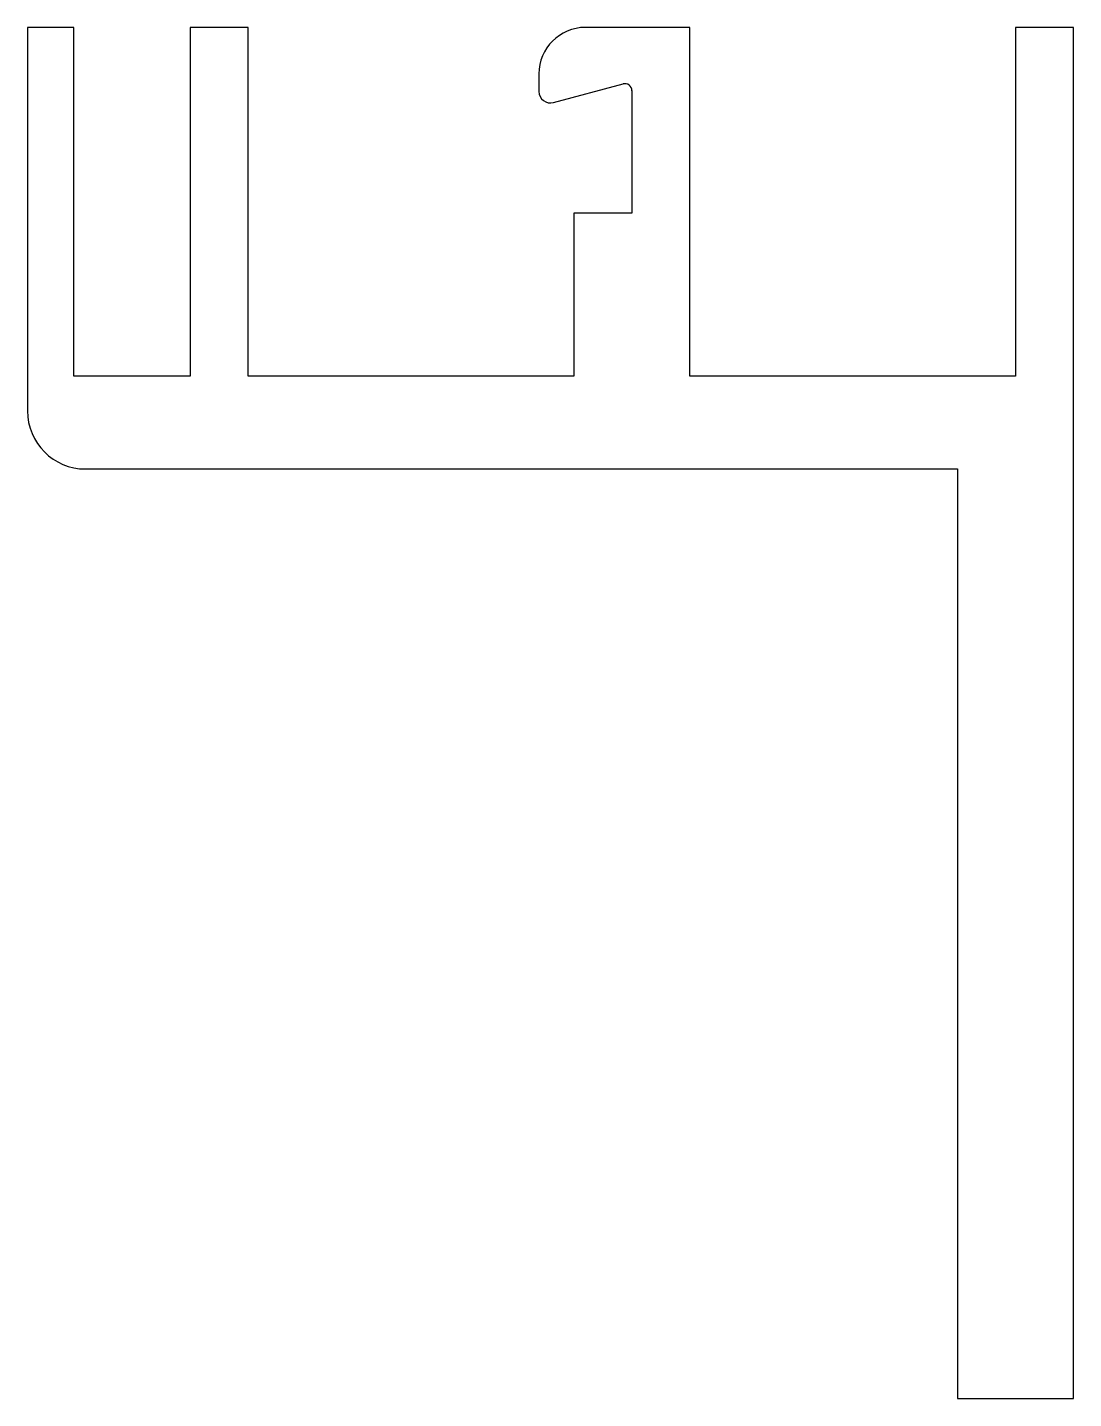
# Model space of a CAD drawing. Extents: x 520.9 to 565.9, y 713.2 to 772.2.
import ezdxf

# ---------------------------------------------------------------- set-up
doc = ezdxf.new("R2010")
doc.units = 0
doc.linetypes.add('CENTER', pattern=[1.25, 0.8, -0.15, 0.15, -0.15])
doc.layers.add('EKSEN', color=1, linetype='CENTER')

msp = doc.modelspace()

# ---------------------------------------------------------------- linework, layer by layer
at = {"layer": 'EKSEN', "color": 0, "linetype": 'BYBLOCK'}
for p, q in [((520.916, 772.174), (520.916, 755.674)), ((522.916, 772.174), (520.916, 772.174)), ((522.916, 757.174), (522.916, 772.174)), ((527.916, 772.174), (527.916, 757.174)), ((530.416, 772.174), (527.916, 772.174)), ((530.416, 757.174), (530.416, 772.174)), ((549.416, 772.174), (544.916, 772.174)), ((549.416, 757.174), (549.416, 772.174)), ((563.416, 772.174), (563.416, 757.174)), ((565.916, 772.174), (563.416, 772.174)), ((565.916, 713.174), (565.916, 772.174)), ((542.916, 770.174), (542.916, 769.423)), ((543.545, 768.94), (546.538, 769.742)), ((546.916, 769.453), (546.916, 764.174)), ((546.916, 764.174), (544.416, 764.174)), ((544.416, 764.174), (544.416, 757.174)), ((527.916, 757.174), (522.916, 757.174)), ((544.416, 757.174), (530.416, 757.174)), ((563.416, 757.174), (549.416, 757.174)), ((523.416, 753.174), (560.916, 753.174)), ((560.916, 753.174), (560.916, 713.174)), ((560.916, 713.174), (565.916, 713.174))]:
    msp.add_line(p, q, dxfattribs=at)
for centre, radius, start, end in [((544.916, 770.174), 2, 90, 180), ((543.416, 769.423), 0.5, 180, 285), ((546.616, 769.452), 0.3, 0.00806, 105.00124), ((523.416, 755.674), 2.5, 180, 270)]:
    msp.add_arc(centre, radius, start, end, dxfattribs=at)

doc.saveas('drawing.dxf')
